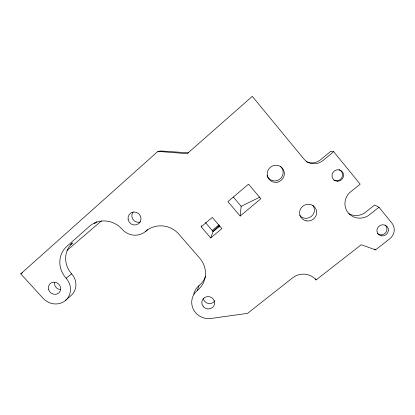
<?xml version="1.0" encoding="UTF-8"?>
<svg xmlns="http://www.w3.org/2000/svg" width="415" height="415" viewBox="0 0 415 415"><rect width="100%" height="100%" fill="white"/><g stroke="black" fill="none" stroke-linecap="round" stroke-linejoin="round"><path stroke-width="0.62" d="M240.15 216.028L260.848 198.78L248.559 184.167L227.897 201.607L240.15 216.028L241.162 206.312L233.334 197.078M348.906 213.704A15.179 14.458 -31.9 0 0 364.282 213.222L374.672 204.994L378.968 207.251L391.921 223.14A11.703 11.018 -26.7 0 1 389.664 238.874L375.508 249.866L361.216 244.746L316.09 279.943A16.616 15.853 -7.8 0 0 292.642 277.817L247.599 313.341L211.276 318.435A16.605 15.91 15.6 0 1 193.349 309.294A16.605 15.91 15.6 0 1 197.4 290.407L198.982 285.676A22.742 21.995 25.3 0 0 205.565 276.395M201.69 225.796L201.135 226.839L210.701 237.951L213.134 231.508L219.955 226.108M219.416 225.236L214.55 229.843A10.998 0.955 -40.6 0 0 212.916 231.575M188.597 152.855L160.849 150.977L157.907 151.392L20.75 273.869L43.046 298.266A16.47 15.256 40.5 0 0 65.596 300.361A16.47 15.256 40.5 0 0 66.078 278.185A23.411 22 42 0 1 66.862 246.339L89.339 226.414A23.645 22.472 43.7 0 1 122.166 229.272A17.062 16.45 47.5 0 0 145.696 231.326L147.548 229.651M70.566 244.71L72.501 242.993A22.68 21.367 42.2 0 0 71.676 273.895A15.962 14.831 40.7 0 1 71.1 295.48L65.529 300.413M95.294 222.798L94.33 223.654A22.898 21.813 44.1 0 1 96.871 221.729M67.064 250.375L101.488 220.863M201.135 226.839L212.288 217.434L221.875 228.624L210.701 237.951M212.164 230.584L219.021 224.842M378.968 207.251L368.209 215.748A15.703 14.935 -31.5 0 1 348.164 212.781A15.703 14.935 -31.5 0 1 349.425 192.819L360.163 184.177L333.676 151.683L322.974 160.538A13.871 13.373 -47 0 1 303.92 159.049L252.299 96.358L187.181 153.685L157.907 151.392M66.078 278.185L71.676 273.895M20.75 273.869L22.415 272.883M241.162 206.312L259.873 197.104M333.676 151.683L330.833 151.247L320.499 159.811A13.405 12.932 -47.4 0 1 307.536 162.203M374.595 249.067L375.508 249.866M205.409 222.523L213.134 231.508M218.456 226.035L219.291 227.005M315.55 278.823L316.09 279.943M197.4 290.407A23.479 22.664 25.2 0 0 199.781 258.244L178.932 234.221A23.65 22.882 35.2 0 0 145.696 231.326M312.92 205.368A8.321 8.067 -27.7 0 1 311.157 216.589A8.321 8.067 -27.7 0 1 299.734 215.478M193.753 294.308A16.092 15.448 15.5 0 1 198.982 285.676M214.903 300.735A6.256 6.007 15.5 0 1 203.345 298.66M280.291 166.249A8.383 8.222 -45.6 0 1 279.565 179.41A8.383 8.222 -45.6 0 1 267.053 175.571M140.467 221.921A6.422 6.199 48 0 1 138.33 222.3L137.235 222.207A6.422 6.199 48 0 1 133.122 211.935M307.012 162.006A13.405 12.932 -47.4 0 1 305.985 161.528M385.13 225.122A5.789 5.452 -26.9 0 1 385.447 232.898A5.789 5.452 -26.9 0 1 377.37 233.583M60.813 289.649A6.204 5.763 40.7 0 1 54.443 282.625M338.956 169.709A5.846 5.608 -38.4 0 1 341.944 177.454A5.846 5.608 -38.4 0 1 333.774 180.043M277.163 182.242A8.668 8.497 -44.8 0 0 282.433 168.241A8.668 8.497 -44.8 0 0 267.758 170.918A8.668 8.497 -44.8 0 0 277.163 182.242M48.477 289.271A6.401 5.929 40.5 0 0 58.795 293.006A6.401 5.929 40.5 0 0 56.243 282.527A6.401 5.929 40.5 0 0 48.477 289.271M128.142 219.639A6.635 6.396 47.5 0 0 138.859 223.509A6.635 6.396 47.5 0 0 136.504 212.376A6.635 6.396 47.5 0 0 128.142 219.639M203.34 306.69A6.458 6.184 15.6 0 0 214.301 304.958A6.458 6.184 15.6 0 0 207.054 296.637A6.458 6.184 15.6 0 0 203.34 306.69M306.426 220.894A8.601 8.336 -27.1 0 0 316.225 209.762A8.601 8.336 -27.1 0 0 301.721 207.241A8.601 8.336 -27.1 0 0 306.426 220.894M381.395 235.824A5.852 5.509 -26.7 0 0 388.212 228.432A5.852 5.509 -26.7 0 0 378.444 226.735A5.852 5.509 -26.7 0 0 381.395 235.824M337.582 181.246A5.909 5.67 -38.3 0 0 342.92 172.567A5.909 5.67 -38.3 0 0 332.846 172.63A5.909 5.67 -38.3 0 0 337.582 181.246"/></g></svg>
